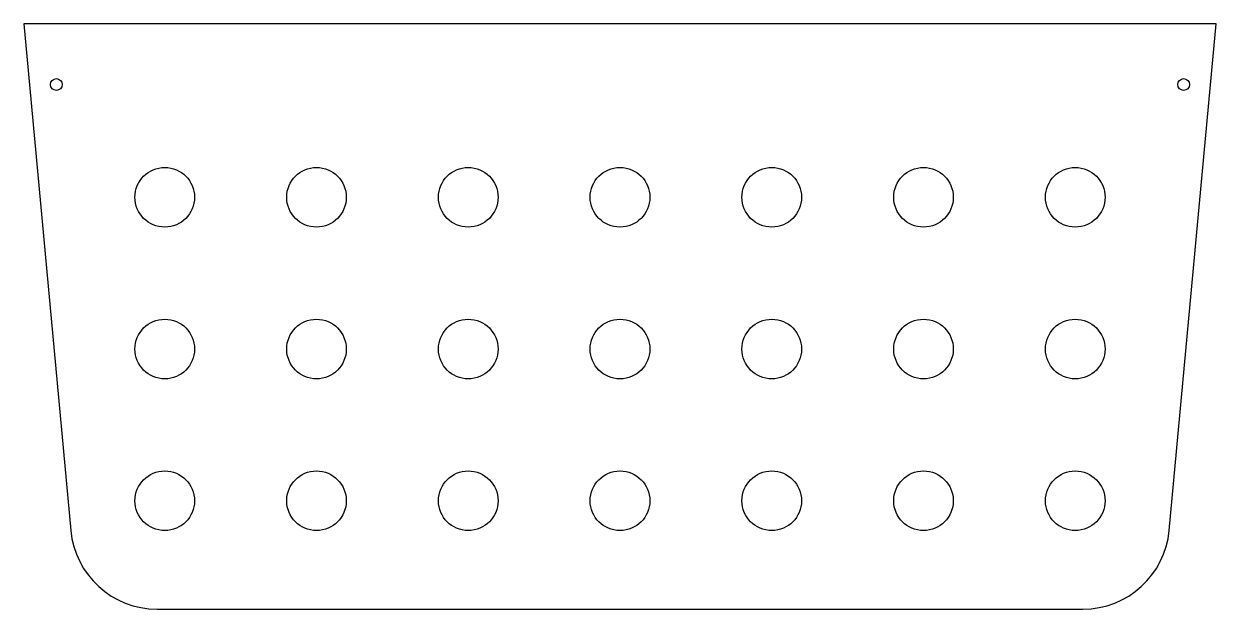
# Model space of a CAD drawing. Header units: inches. Extents: x -6.9 to 6.9, y -6.8 to 0.
import ezdxf

# ---------------------------------------------------------------- set-up
doc = ezdxf.new("R2010")
doc.units = ezdxf.units.IN
doc.header["$MEASUREMENT"] = 0

msp = doc.modelspace()

# ---------------------------------------------------------------- linework, layer by layer
at = {"color": 7, "linetype": 'Continuous', "lineweight": 25}
for p, q in [((-6.875, 0), (-6.334, -5.842)), ((6.875, 0), (-6.875, 0)), ((6.334, -5.842), (6.875, 0)), ((-5.338, -6.75), (5.338, -6.75))]:
    msp.add_line(p, q, dxfattribs=at)
for centre, radius in [((-6.5, -0.7), 0.068), ((6.5, -0.7), 0.068), ((-5.25, -2), 0.344), ((-3.5, -2), 0.344), ((-1.75, -2), 0.344), ((0, -2), 0.344), ((1.75, -2), 0.344), ((3.5, -2), 0.344), ((5.25, -2), 0.344), ((-5.25, -3.75), 0.344), ((-3.5, -3.75), 0.344), ((-1.75, -3.75), 0.344), ((0, -3.75), 0.344), ((1.75, -3.75), 0.344), ((3.5, -3.75), 0.344), ((5.25, -3.75), 0.344), ((-5.25, -5.5), 0.344), ((-3.5, -5.5), 0.344), ((-1.75, -5.5), 0.344), ((0, -5.5), 0.344), ((1.75, -5.5), 0.344), ((3.5, -5.5), 0.344), ((5.25, -5.5), 0.344)]:
    msp.add_circle(centre, radius, dxfattribs=at)
for centre, start, end in [((-5.338, -5.75), 185.2901, 270), ((5.338, -5.75), 270, 354.7099)]:
    msp.add_arc(centre, 1, start, end, dxfattribs=at)

doc.saveas('drawing.dxf')
